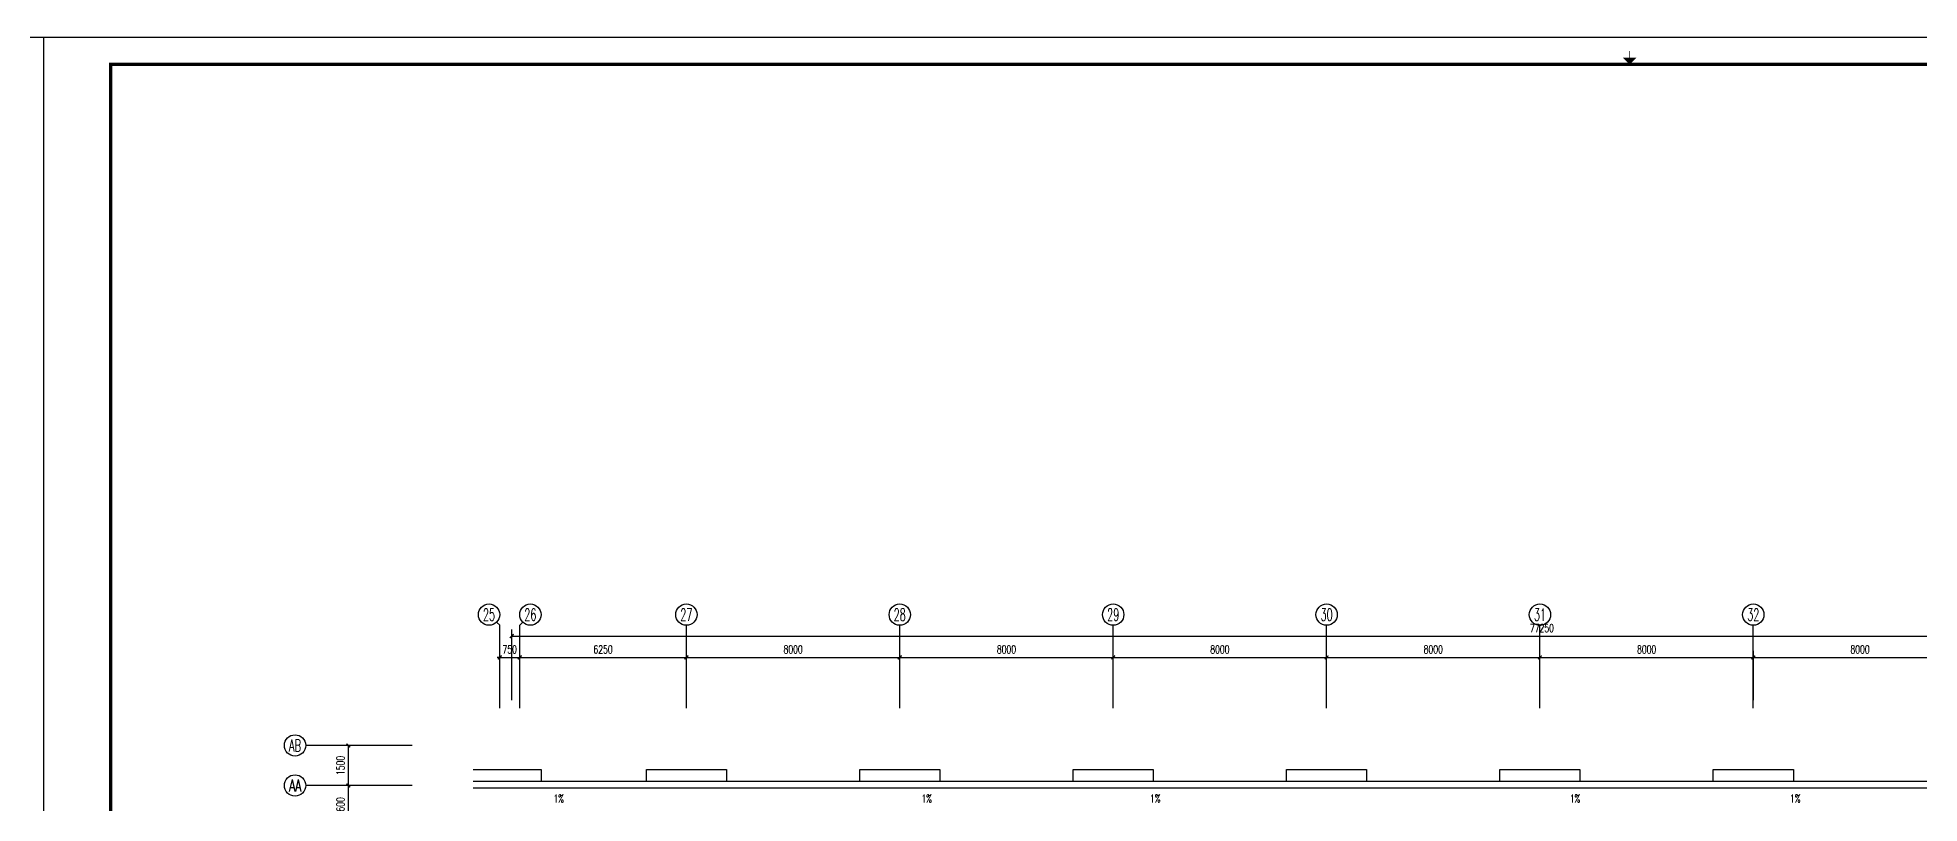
# Model space of a CAD drawing. Extents: x 190999 to 834799, y -200814 to 215286.
# Drawn here: x 547462 to 618010, y -41014 to -12314 of the extents above; entities that cross this region are included whole.
import ezdxf
from ezdxf.enums import TextEntityAlignment as Align

# ---------------------------------------------------------------- set-up
doc = ezdxf.new("R2010")
doc.units = 0
doc.header["$LTSCALE"] = 1000
doc.header["$MEASUREMENT"] = 0
for name, color, linetype in [('A-外包装修', 250, 'Continuous'), ('AXIS', 3, 'Continuous'), ('AXIS_TEXT', 7, 'Continuous'), ('PUB_TEXT', 7, 'Continuous'), ('图框', 189, 'Continuous'), ('屋面排水', 7, 'Continuous')]:
    doc.layers.add(name, color=color, linetype=linetype)
doc.styles.add('_TCH_AXIS', font='COMPLEX', dxfattribs={"bigfont": 'GBCBIG'})
doc.styles.add('_TCH_DIM', font='SIMPLEX', dxfattribs={"bigfont": 'GBCBIG'})
doc.styles.add('COMPLEX', font='COMPLEX')
doc.styles.add('DIM_FONT', font='SIMPLEX', dxfattribs={"width": 0.7, "bigfont": 'GBCBIG'})
doc.dimstyles.new('DIMN', dxfattribs={"dimtxt": 300, "dimasz": 100, "dimexe": 250, "dimexo": 300, "dimgap": 150, "dimtad": 1, "dimdec": 0, "dimzin": 0, "dimdsep": 46, "dimtxsty": 'DIM_FONT', "dimblk": 'ARCHTICK', "dimcen": 0.09, "dimclrt": 7, "dimazin": 2, "dimtfac": 1, "dimtdec": 0, "dimtix": 1, "dimtmove": 2, "dimatfit": 3, "dimfxl": 0, "dimtolj": 1, "dimtzin": 0, "dimarcsym": 0})

# ---------------------------------------------------------------- blocks, each defined once
blk = doc.blocks.new('TJAD_TK_A0')
at = {"layer": '图框'}
for p, q in [((2162, 399.3), (973, 399.3)), ((973, -441.7), (973, 399.3)), ((2162, -441.7), (2162, 399.3))]:
    blk.add_line(p, q, dxfattribs=at)
at = {"layer": '图框', "const_width": 1.2}
blk.add_lwpolyline([(2152, -431.7), (2152, 389.3), (998, 389.3), (998, -431.7)], close=True, dxfattribs=at)
at = {"layer": '图框', "const_width": 0.3}
blk.add_lwpolyline([(1567.5, 391.74), (1567.5, 394.24)], dxfattribs=at)
at = {"layer": '图框'}
blk.add_solid([(1565, 391.74), (1570, 391.74), (1567.5, 389.24)], dxfattribs=at)
blk = doc.blocks.new('_ArchTick')
at = {"const_width": 0.5}
blk.add_lwpolyline([(-0.7, -0.7), (0.7, 0.7)], dxfattribs=at)
blk = doc.blocks.new('*D1393')
at = {"layer": 'AXIS', "color": 0, "lineweight": -2}
for p, q in [((611785, -37144), (611785, -35294)), ((611785, -35544), (619785, -35544)), ((619785, -37144), (619785, -35294))]:
    blk.add_line(p, q, dxfattribs=at)
at = {"layer": 'Defpoints', "color": 0}
for p in [(619785, -35544), (611785, -37444), (619785, -37444)]:
    blk.add_point(p, dxfattribs=at)
at = {"layer": 'AXIS', "color": 0, "lineweight": -2, "xscale": 100, "yscale": 100, "zscale": 100, "rotation": 180}
blk.add_blockref('_ArchTick', (611785, -35544), dxfattribs=at)
at = {"layer": 'AXIS', "color": 0, "lineweight": -2, "xscale": 100, "yscale": 100, "zscale": 100}
blk.add_blockref('_ArchTick', (619785, -35544), dxfattribs=at)
at = {"layer": 'AXIS', "color": 7, "insert": (615785, -35244), "char_height": 300, "attachment_point": 5, "style": 'DIM_FONT'}
blk.add_mtext('\\A1;8000', dxfattribs=at)
blk = doc.blocks.new('*D1394')
at = {"layer": 'AXIS', "color": 0, "lineweight": -2}
for p, q in [((603785, -37144), (603785, -35294)), ((603785, -35544), (611785, -35544)), ((611785, -37144), (611785, -35294))]:
    blk.add_line(p, q, dxfattribs=at)
at = {"layer": 'Defpoints', "color": 0}
for p in [(611785, -35544), (603785, -37444), (611785, -37444)]:
    blk.add_point(p, dxfattribs=at)
at = {"layer": 'AXIS', "color": 0, "lineweight": -2, "xscale": 100, "yscale": 100, "zscale": 100, "rotation": 180}
blk.add_blockref('_ArchTick', (603785, -35544), dxfattribs=at)
at = {"layer": 'AXIS', "color": 0, "lineweight": -2, "xscale": 100, "yscale": 100, "zscale": 100}
blk.add_blockref('_ArchTick', (611785, -35544), dxfattribs=at)
at = {"layer": 'AXIS', "color": 7, "insert": (607785, -35244), "char_height": 300, "attachment_point": 5, "style": 'DIM_FONT'}
blk.add_mtext('\\A1;8000', dxfattribs=at)
blk = doc.blocks.new('*D1395')
at = {"layer": 'AXIS', "color": 0, "lineweight": -2}
for p, q in [((595785, -37144), (595785, -35294)), ((595785, -35544), (603785, -35544)), ((603785, -37144), (603785, -35294))]:
    blk.add_line(p, q, dxfattribs=at)
at = {"layer": 'Defpoints', "color": 0}
for p in [(603785, -35544), (595785, -37444), (603785, -37444)]:
    blk.add_point(p, dxfattribs=at)
at = {"layer": 'AXIS', "color": 0, "lineweight": -2, "xscale": 100, "yscale": 100, "zscale": 100, "rotation": 180}
blk.add_blockref('_ArchTick', (595785, -35544), dxfattribs=at)
at = {"layer": 'AXIS', "color": 0, "lineweight": -2, "xscale": 100, "yscale": 100, "zscale": 100}
blk.add_blockref('_ArchTick', (603785, -35544), dxfattribs=at)
at = {"layer": 'AXIS', "color": 7, "insert": (599785, -35244), "char_height": 300, "attachment_point": 5, "style": 'DIM_FONT'}
blk.add_mtext('\\A1;8000', dxfattribs=at)
blk = doc.blocks.new('*D1396')
at = {"layer": 'AXIS', "color": 0, "lineweight": -2}
for p, q in [((587785, -37144), (587785, -35294)), ((587785, -35544), (595785, -35544)), ((595785, -37144), (595785, -35294))]:
    blk.add_line(p, q, dxfattribs=at)
at = {"layer": 'Defpoints', "color": 0}
for p in [(595785, -35544), (587785, -37444), (595785, -37444)]:
    blk.add_point(p, dxfattribs=at)
at = {"layer": 'AXIS', "color": 0, "lineweight": -2, "xscale": 100, "yscale": 100, "zscale": 100, "rotation": 180}
blk.add_blockref('_ArchTick', (587785, -35544), dxfattribs=at)
at = {"layer": 'AXIS', "color": 0, "lineweight": -2, "xscale": 100, "yscale": 100, "zscale": 100}
blk.add_blockref('_ArchTick', (595785, -35544), dxfattribs=at)
at = {"layer": 'AXIS', "color": 7, "insert": (591785, -35244), "char_height": 300, "attachment_point": 5, "style": 'DIM_FONT'}
blk.add_mtext('\\A1;8000', dxfattribs=at)
blk = doc.blocks.new('*D1397')
at = {"layer": 'AXIS', "color": 0, "lineweight": -2}
for p, q in [((579785, -37144), (579785, -35294)), ((579785, -35544), (587785, -35544)), ((587785, -37144), (587785, -35294))]:
    blk.add_line(p, q, dxfattribs=at)
at = {"layer": 'Defpoints', "color": 0}
for p in [(587785, -35544), (579785, -37444), (587785, -37444)]:
    blk.add_point(p, dxfattribs=at)
at = {"layer": 'AXIS', "color": 0, "lineweight": -2, "xscale": 100, "yscale": 100, "zscale": 100, "rotation": 180}
blk.add_blockref('_ArchTick', (579785, -35544), dxfattribs=at)
at = {"layer": 'AXIS', "color": 0, "lineweight": -2, "xscale": 100, "yscale": 100, "zscale": 100}
blk.add_blockref('_ArchTick', (587785, -35544), dxfattribs=at)
at = {"layer": 'AXIS', "color": 7, "insert": (583785, -35244), "char_height": 300, "attachment_point": 5, "style": 'DIM_FONT'}
blk.add_mtext('\\A1;8000', dxfattribs=at)
blk = doc.blocks.new('*D1398')
at = {"layer": 'AXIS', "color": 0, "lineweight": -2}
for p, q in [((571785, -37144), (571785, -35294)), ((571785, -35544), (579785, -35544)), ((579785, -37144), (579785, -35294))]:
    blk.add_line(p, q, dxfattribs=at)
at = {"layer": 'Defpoints', "color": 0}
for p in [(579785, -35544), (571785, -37444), (579785, -37444)]:
    blk.add_point(p, dxfattribs=at)
at = {"layer": 'AXIS', "color": 0, "lineweight": -2, "xscale": 100, "yscale": 100, "zscale": 100, "rotation": 180}
blk.add_blockref('_ArchTick', (571785, -35544), dxfattribs=at)
at = {"layer": 'AXIS', "color": 0, "lineweight": -2, "xscale": 100, "yscale": 100, "zscale": 100}
blk.add_blockref('_ArchTick', (579785, -35544), dxfattribs=at)
at = {"layer": 'AXIS', "color": 7, "insert": (575785, -35244), "char_height": 300, "attachment_point": 5, "style": 'DIM_FONT'}
blk.add_mtext('\\A1;8000', dxfattribs=at)
blk = doc.blocks.new('*D1399')
at = {"layer": 'AXIS', "color": 0, "lineweight": -2}
for p, q in [((565535, -37144), (565535, -35294)), ((565535, -35544), (571785, -35544)), ((571785, -37144), (571785, -35294))]:
    blk.add_line(p, q, dxfattribs=at)
at = {"layer": 'Defpoints', "color": 0}
for p in [(571785, -35544), (565535, -37444), (571785, -37444)]:
    blk.add_point(p, dxfattribs=at)
at = {"layer": 'AXIS', "color": 0, "lineweight": -2, "xscale": 100, "yscale": 100, "zscale": 100, "rotation": 180}
blk.add_blockref('_ArchTick', (565535, -35544), dxfattribs=at)
at = {"layer": 'AXIS', "color": 0, "lineweight": -2, "xscale": 100, "yscale": 100, "zscale": 100}
blk.add_blockref('_ArchTick', (571785, -35544), dxfattribs=at)
at = {"layer": 'AXIS', "color": 7, "insert": (568660, -35244), "char_height": 300, "attachment_point": 5, "style": 'DIM_FONT'}
blk.add_mtext('\\A1;6250', dxfattribs=at)
blk = doc.blocks.new('*D1400')
at = {"layer": 'AXIS', "color": 0, "lineweight": -2}
for p, q in [((564785, -35544), (564685, -35544)), ((564785, -37144), (564785, -35294)), ((564785, -35544), (565535, -35544)), ((565535, -37144), (565535, -35294)), ((565535, -35544), (565635, -35544))]:
    blk.add_line(p, q, dxfattribs=at)
at = {"layer": 'Defpoints', "color": 0}
for p in [(565535, -35544), (564785, -37444), (565535, -37444)]:
    blk.add_point(p, dxfattribs=at)
at = {"layer": 'AXIS', "color": 0, "lineweight": -2, "xscale": 100, "yscale": 100, "zscale": 100}
blk.add_blockref('_ArchTick', (564785, -35544), dxfattribs=at)
at = {"layer": 'AXIS', "color": 0, "lineweight": -2, "xscale": 100, "yscale": 100, "zscale": 100, "rotation": 180}
blk.add_blockref('_ArchTick', (565535, -35544), dxfattribs=at)
at = {"layer": 'AXIS', "color": 7, "insert": (565160, -35244), "char_height": 300, "attachment_point": 5, "style": 'DIM_FONT'}
blk.add_mtext('\\A1;750', dxfattribs=at)
blk = doc.blocks.new('*D1401')
at = {"layer": 'AXIS', "color": 0, "lineweight": -2}
for p, q in [((565235, -37144), (565235, -34494)), ((642484, -37144), (642484, -34494)), ((565235, -34744), (642484, -34744))]:
    blk.add_line(p, q, dxfattribs=at)
at = {"layer": 'Defpoints', "color": 0}
for p in [(642484, -34744), (565235, -37444), (642484, -37444)]:
    blk.add_point(p, dxfattribs=at)
at = {"layer": 'AXIS', "color": 0, "lineweight": -2, "xscale": 100, "yscale": 100, "zscale": 100, "rotation": 180}
blk.add_blockref('_ArchTick', (565235, -34744), dxfattribs=at)
at = {"layer": 'AXIS', "color": 0, "lineweight": -2, "xscale": 100, "yscale": 100, "zscale": 100}
blk.add_blockref('_ArchTick', (642484, -34744), dxfattribs=at)
at = {"layer": 'AXIS', "color": 7, "insert": (603859, -34444), "char_height": 300, "attachment_point": 5, "style": 'DIM_FONT'}
blk.add_mtext('\\A1;77250', dxfattribs=at)
blk = doc.blocks.new('*D1425')
at = {"layer": 'AXIS', "color": 0, "lineweight": -2}
for p, q in [((559906, -40344), (558862, -40344)), ((559112, -41944), (559112, -40344)), ((559906, -41944), (558862, -41944))]:
    blk.add_line(p, q, dxfattribs=at)
at = {"layer": 'Defpoints', "color": 0}
for p in [(559112, -40344), (560206, -40344), (560206, -41944)]:
    blk.add_point(p, dxfattribs=at)
at = {"layer": 'AXIS', "color": 0, "lineweight": -2, "xscale": 100, "yscale": 100, "zscale": 100}
for p, rotation in [((559112, -40344), 90), ((559112, -41944), 270)]:
    blk.add_blockref('_ArchTick', p, dxfattribs=dict(at, rotation=rotation))
at = {"layer": 'AXIS', "color": 7, "insert": (558812, -41144), "char_height": 300, "attachment_point": 5, "rotation": 90, "style": 'DIM_FONT'}
blk.add_mtext('\\A1;1600', dxfattribs=at)
blk = doc.blocks.new('*D1426')
at = {"layer": 'AXIS', "color": 0, "lineweight": -2}
for p, q in [((559906, -38844), (558862, -38844)), ((559112, -40344), (559112, -38844)), ((559906, -40344), (558862, -40344))]:
    blk.add_line(p, q, dxfattribs=at)
at = {"layer": 'Defpoints', "color": 0}
for p in [(559112, -38844), (560206, -38844), (560206, -40344)]:
    blk.add_point(p, dxfattribs=at)
at = {"layer": 'AXIS', "color": 0, "lineweight": -2, "xscale": 100, "yscale": 100, "zscale": 100}
for p, rotation in [((559112, -38844), 90), ((559112, -40344), 270)]:
    blk.add_blockref('_ArchTick', p, dxfattribs=dict(at, rotation=rotation))
at = {"layer": 'AXIS', "color": 7, "insert": (558812, -39594), "char_height": 300, "attachment_point": 5, "rotation": 90, "style": 'DIM_FONT'}
blk.add_mtext('\\A1;1500', dxfattribs=at)
blk = doc.blocks.new('_AXISO')
blk.add_circle((0, 0), 0.5)
at = {"layer": 'AXIS_TEXT', "style": 'COMPLEX', "width": 1.041667}
blk.add_attdef('A', text='', height=0.56, dxfattribs=at).set_placement((-0.25, -0.28), (0.25, -0.28), align=Align.FIT)

msp = doc.modelspace()

# ---------------------------------------------------------------- linework, layer by layer
at = {"layer": 'A-外包装修'}
for p, q in [((629884.6, -40194.2), (563784.6, -40194.2)), ((629634.6, -40444.2), (563784.6, -40444.2))]:
    msp.add_line(p, q, dxfattribs=at)
for points in [[(563784.6, -39744.1), (566334.9, -39744.1), (566334.9, -40194.2)], [(570284.2, -40194.2), (570284.2, -39744.1), (573284.9, -39744.1), (573284.9, -40194.2)], [(578284.2, -40194.2), (578284.2, -39744.1), (581284.9, -39744.1), (581284.9, -40194.2)], [(586284.2, -40194.2), (586284.2, -39744.1), (589284.9, -39744.1), (589284.9, -40194.2)], [(594284.2, -40194.2), (594284.2, -39744.1), (597284.9, -39744.1), (597284.9, -40194.2)], [(602284.2, -40194.2), (602284.2, -39744.1), (605284.9, -39744.1), (605284.9, -40194.2)], [(610284.2, -40194.2), (610284.2, -39744.1), (613284.9, -39744.1), (613284.9, -40194.2)]]:
    msp.add_lwpolyline(points, dxfattribs=at)
at = {"layer": 'AXIS'}
for p, q in [((564667.4, -34223.6), (564784.6, -34340.7)), ((564784.6, -37444.4), (564784.6, -34340.7)), ((565651.7, -34223.6), (565534.6, -34340.7)), ((565534.6, -37444.4), (565534.6, -34340.7)), ((571784.6, -37444.4), (571784.6, -34340.7)), ((579784.6, -37444.4), (579784.6, -34340.7)), ((587784.6, -37444.4), (587784.6, -34340.7)), ((595784.6, -37444.4), (595784.6, -34340.7)), ((603784.6, -37444.4), (603784.6, -34340.7)), ((611784.6, -37444.4), (611784.6, -34340.7)), ((561506.1, -38844.4), (557511.6, -38844.4)), ((561506.1, -40344.4), (557511.6, -40344.4))]:
    msp.add_line(p, q, dxfattribs=at)
at = {"layer": '屋面排水'}
for points in [[(567349.3, -40834.2, 0, 0, 0), (568741.7, -40834.2, 80, 0, 0), (569041.7, -40834.2, 0, 0, 0)], [(580386.8, -40834.2, 0, 0, 0), (578994.4, -40834.2, 80, 0, 0), (578694.4, -40834.2, 0, 0, 0)], [(589709.8, -40834.2, 0, 0, 0), (591102.2, -40834.2, 80, 0, 0), (591402.2, -40834.2, 0, 0, 0)], [(604692.3, -40834.2, 0, 0, 0), (603300, -40834.2, 80, 0, 0), (603000, -40834.2, 0, 0, 0)], [(613709.8, -40834.2, 0, 0, 0), (615102.2, -40834.2, 80, 0, 0), (615402.2, -40834.2, 0, 0, 0)]]:
    msp.add_lwpolyline(points, format="xyseb", dxfattribs=at)

# ---------------------------------------------------------------- block references
at = {"layer": 'AXIS'}
ref = msp.add_blockref('_AXISO', (564384.6, -33940.7), dxfattribs=dict(at, xscale=800, yscale=800, zscale=800))
ref.add_attrib('A', '25', dxfattribs={"layer": 'AXIS_TEXT', "height": 452.55, "style": '_TCH_AXIS', "width": 0.617647}).set_placement((564158.3, -34167), (564610.9, -34167), align=Align.FIT)
ref = msp.add_blockref('_AXISO', (565934.6, -33940.7), dxfattribs=dict(at, xscale=800, yscale=800, zscale=800))
ref.add_attrib('A', '26', dxfattribs={"layer": 'AXIS_TEXT', "height": 452.55, "style": '_TCH_AXIS', "width": 0.617647}).set_placement((565708.3, -34167), (566160.9, -34167), align=Align.FIT)
ref = msp.add_blockref('_AXISO', (571784.6, -33940.7), dxfattribs=dict(at, xscale=800, yscale=800, zscale=800))
ref.add_attrib('A', '27', dxfattribs={"layer": 'AXIS_TEXT', "height": 452.55, "style": '_TCH_AXIS', "width": 0.617647}).set_placement((571558.3, -34167), (572010.9, -34167), align=Align.FIT)
ref = msp.add_blockref('_AXISO', (579784.6, -33940.7), dxfattribs=dict(at, xscale=800, yscale=800, zscale=800))
ref.add_attrib('A', '28', dxfattribs={"layer": 'AXIS_TEXT', "height": 452.55, "style": '_TCH_AXIS', "width": 0.617647}).set_placement((579558.3, -34167), (580010.9, -34167), align=Align.FIT)
ref = msp.add_blockref('_AXISO', (587784.6, -33940.7), dxfattribs=dict(at, xscale=800, yscale=800, zscale=800))
ref.add_attrib('A', '29', dxfattribs={"layer": 'AXIS_TEXT', "height": 452.55, "style": '_TCH_AXIS', "width": 0.617647}).set_placement((587558.3, -34167), (588010.9, -34167), align=Align.FIT)
ref = msp.add_blockref('_AXISO', (595784.6, -33940.7), dxfattribs=dict(at, xscale=800, yscale=800, zscale=800))
ref.add_attrib('A', '30', dxfattribs={"layer": 'AXIS_TEXT', "height": 452.55, "style": '_TCH_AXIS', "width": 0.636364}).set_placement((595558.3, -34167), (596010.9, -34167), align=Align.FIT)
ref = msp.add_blockref('_AXISO', (603784.6, -33940.7), dxfattribs=dict(at, xscale=800, yscale=800, zscale=800))
ref.add_attrib('A', '31', dxfattribs={"layer": 'AXIS_TEXT', "height": 452.55, "style": '_TCH_AXIS', "width": 0.75}).set_placement((603558.3, -34167), (604010.9, -34167), align=Align.FIT)
ref = msp.add_blockref('_AXISO', (611784.6, -33940.7), dxfattribs=dict(at, xscale=800, yscale=800, zscale=800))
ref.add_attrib('A', '32', dxfattribs={"layer": 'AXIS_TEXT', "height": 452.55, "style": '_TCH_AXIS', "width": 0.636364}).set_placement((611558.3, -34167), (612010.9, -34167), align=Align.FIT)
ref = msp.add_blockref('_AXISO', (557111.6, -38844.4), dxfattribs=dict(at, xscale=800, yscale=800, zscale=800))
ref.add_attrib('A', 'AB', dxfattribs={"layer": 'AXIS_TEXT', "height": 452.55, "style": '_TCH_AXIS', "width": 0.552632}).set_placement((556885.4, -39070.7), (557337.9, -39070.7), align=Align.FIT)
ref = msp.add_blockref('_AXISO', (557111.6, -40344.4), dxfattribs=dict(at, xscale=800, yscale=800, zscale=800))
ref.add_attrib('A', 'AA', dxfattribs={"layer": 'AXIS_TEXT', "height": 452.55, "style": '_TCH_AXIS', "width": 0.538462}).set_placement((556885.4, -40570.7), (557337.9, -40570.7), align=Align.FIT)
at = {"layer": '图框', "xscale": 100, "yscale": 100, "zscale": 100}
for p in [(331498.6, -52243.2), (450398.6, -52243.2)]:
    msp.add_blockref('TJAD_TK_A0', p, dxfattribs=at)

# ---------------------------------------------------------------- texts
at = {"layer": 'PUB_TEXT', "style": '_TCH_DIM', "width": 0.705882}
for p in [(566799.6, -40983), (580596.6, -40983), (589160, -40983), (604902.1, -40983), (613160.1, -40983)]:
    msp.add_text('1%', height=297.5, dxfattribs=at).set_placement(p)

# ---------------------------------------------------------------- dimensions: what is measured, and where the dimension line sits
at = {"layer": 'AXIS'}
for p1, p2, distance, picture, middle in [((565234.6, -37444.4), (642484.4, -37444.4), 2700, '*D1401', (603859.5, -34444.4)), ((564784.6, -37444.4), (565534.6, -37444.4), 1900, '*D1400', (565159.6, -35244.4)), ((565534.6, -37444.4), (571784.6, -37444.4), 1900, '*D1399', (568659.6, -35244.4)), ((571784.6, -37444.4), (579784.6, -37444.4), 1900, '*D1398', (575784.6, -35244.4)), ((579784.6, -37444.4), (587784.6, -37444.4), 1900, '*D1397', (583784.6, -35244.4)), ((587784.6, -37444.4), (595784.6, -37444.4), 1900, '*D1396', (591784.6, -35244.4)), ((595784.6, -37444.4), (603784.6, -37444.4), 1900, '*D1395', (599784.6, -35244.4)), ((603784.6, -37444.4), (611784.6, -37444.4), 1900, '*D1394', (607784.6, -35244.4)), ((611784.6, -37444.4), (619784.6, -37444.4), 1900, '*D1393', (615784.6, -35244.4)), ((560206.1, -40344.4), (560206.1, -38844.4), 1094.4, '*D1426', (558811.6, -39594.4)), ((560206.1, -41944.4), (560206.1, -40344.4), 1094.4, '*D1425', (558811.6, -41144.4))]:
    dim = msp.add_aligned_dim(p1=p1, p2=p2, distance=distance, dimstyle='DIMN', dxfattribs=at)
    dim.commit()
    dim.dimension.update_dxf_attribs({"geometry": picture, "text_midpoint": middle})

doc.saveas('drawing.dxf')
